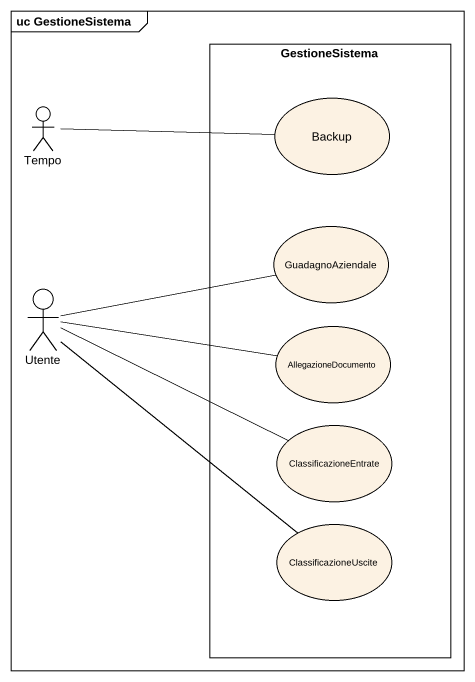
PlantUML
@startuml
mainframe uc GestioneSistema
rectangle GestioneSistema {
  usecase Backup
  usecase GuadagnoAziendale
  usecase AllegazioneDocumento
  usecase ClassificazioneEntrate
  usecase ClassificazioneUscite
}
actor Tempo
actor Utente
Tempo -right- Backup
Utente -right- GuadagnoAziendale
Utente -right- AllegazioneDocumento
Utente -right- ClassificazioneEntrate
Utente -- ClassificazioneUscite
@enduml
